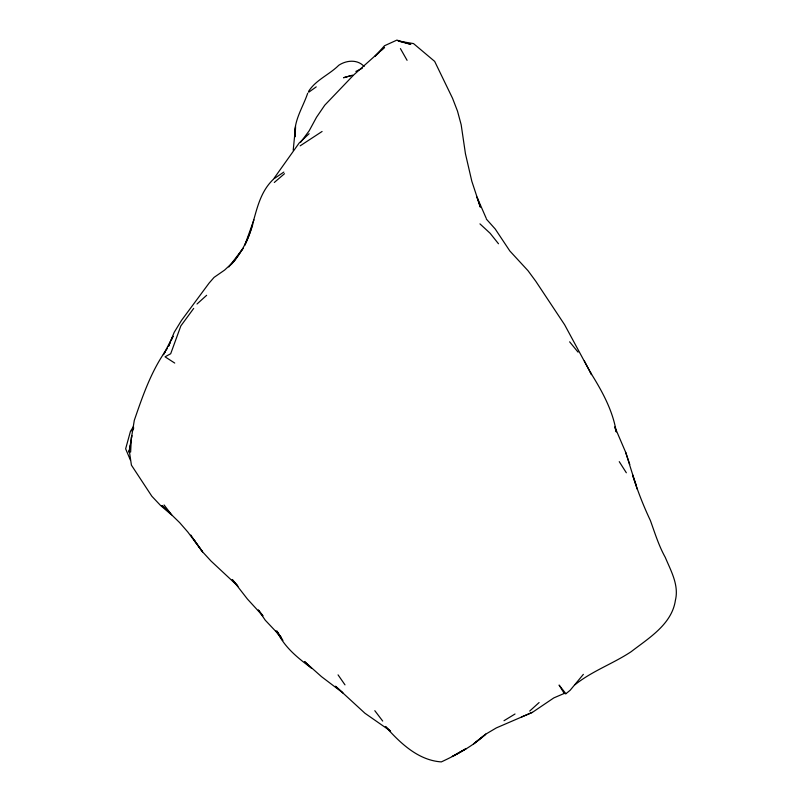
<?xml version="1.0" encoding="UTF-8"?>
<svg xmlns="http://www.w3.org/2000/svg" width="802" height="802" viewBox="0 0 802 802"><rect width="100%" height="100%" fill="white"/><g stroke="black" fill="none" stroke-linecap="round" stroke-linejoin="round"><path stroke-width="1.2" d="M130.626 452.138L131.408 436.91M295.557 127.618L295.016 136.801C293.352 120.992 302.895 107.558 307.687 93.202M129.212 450.233L131.418 465.15L151.829 496.217L160.49 505.41L170.405 513.831L162.074 505.511L179.658 522.643L187.848 532.057L202.545 551.826L210.996 561.019L238.044 586.262M293.211 150.225L295.567 126.465M130.305 445.19L129.062 452.338L134.305 420.328C142.936 395.216 151.658 369.832 167.528 348.198M130.716 442.804L131.127 440.418M131.548 438.032L131.959 435.646M253.943 219.868L244.79 245.151C255.928 223.678 254.856 196.941 273.402 179.267M252.74 224.51C248.47 239.237 241.442 253.231 231.096 264.64M170.495 341.943L168.45 346.464L174.194 332.329L181.473 320.439L209.091 283.106L214.074 277.382L224.59 270.094L234.144 261.221L243.106 248.329L228.811 266.996M171.528 339.677L173.062 336.279L163.377 354.695L165.412 351.557M133.523 428.078L132.069 431.195L133.744 427.917M133.523 426.504L130.445 431.356L125.643 448.809L130.415 460.147M193.693 308.399L180.841 325.913L170.696 353.732L165.052 356.82L174.726 363.065M274.174 178.144L299.156 143.017L309.101 133.713M300.76 142.165L309.231 130.716L316.539 117.232L324.78 105.172L353.632 75.027L384.569 47.338L381.1 50.616M385.421 726.472C400.098 742.923 418.113 760.356 441.331 761.9C457.13 754.552 472.869 746.071 485.731 734.171L473.561 743.885L485.731 734.171L496.338 727.905L532.448 712.336L553.821 697.9L564.227 693.439L565.911 693.72L570.132 690.301L583.365 674.352M308.59 91.358C315.958 79.809 329.311 74.736 338.785 65.263C346.444 60.19 357.532 59.147 364.138 66.496M379.366 52.25L375.035 56.34L384.459 45.774L396.89 40.1L410.764 44.341L398.143 41.022L413.531 43.589L434.664 61.383L452.539 98.275L457.501 111.117L461.17 124.741L465.441 153.733L471.807 181.212L480.358 207.147L476.969 197.112L486.152 218.154M197.011 304.018L206.635 295.306M529.701 711.073L539.104 702.552M274.294 182.475L284.499 173.703M308.71 92.25L316.239 86.867M273.973 178.766L283.838 172.089M575.024 684.728C592.157 670.963 612.908 663.795 631.114 651.725C648.718 638.121 671.875 624.317 675.394 600.337C679.144 585.159 670.903 570.823 665.239 557.3C658.753 545.651 654.893 533.009 650.382 520.508C643.384 505.701 637.45 490.473 632.547 474.854L636.377 485.681M322.083 131.478L300.159 145.834M503.997 720.717L515.024 714.001M352.629 75.147L343.507 77.734L350.985 75.669M355.877 71.418L362.314 68.26M521.46 717.018L532.448 712.336M565.911 693.72L559.084 685.068L564.227 693.439M385.461 726.502L389.802 730.432M390.584 731.133L364.93 713.239L335.547 686.231L342.895 692.898L321.552 676.698L304.479 661.52L311.587 668.186C297.843 658.021 284.108 647.104 276.951 631.064L282.845 640.467L275.778 630.923L278.845 634.292M479.967 223.878L490.132 233.282L498.483 243.758M281.011 636.898L265.241 620.197L258.364 609.961L262.855 615.605M262.775 615.836L247.427 599.054L232.259 579.525L237.232 585.169M486.303 219.026L495.255 229.041L509.851 250.996L528.017 270.705L535.806 281.291L564.638 324.77L591.565 374.624L584.327 360.92M569.631 341.822L578.052 352.138M164.059 504.969L171.708 514.884M382.704 721.058L374.805 710.682M338.053 674.873L344.98 684.848M190.826 535.044L195.357 541.861M626.342 472.779L619.244 461.651M590.412 372.409C601.881 390.744 612.798 410.293 616.267 431.927L614.893 427.306M400.419 48.601L407.075 60.32M637.239 489.19L625.67 452.298L614.813 426.965M625.67 452.298L629.791 464.488M465.962 748.717L452.378 756.446L465.962 748.717M202.545 551.826L194.325 540.307L202.545 551.826"/></g></svg>
